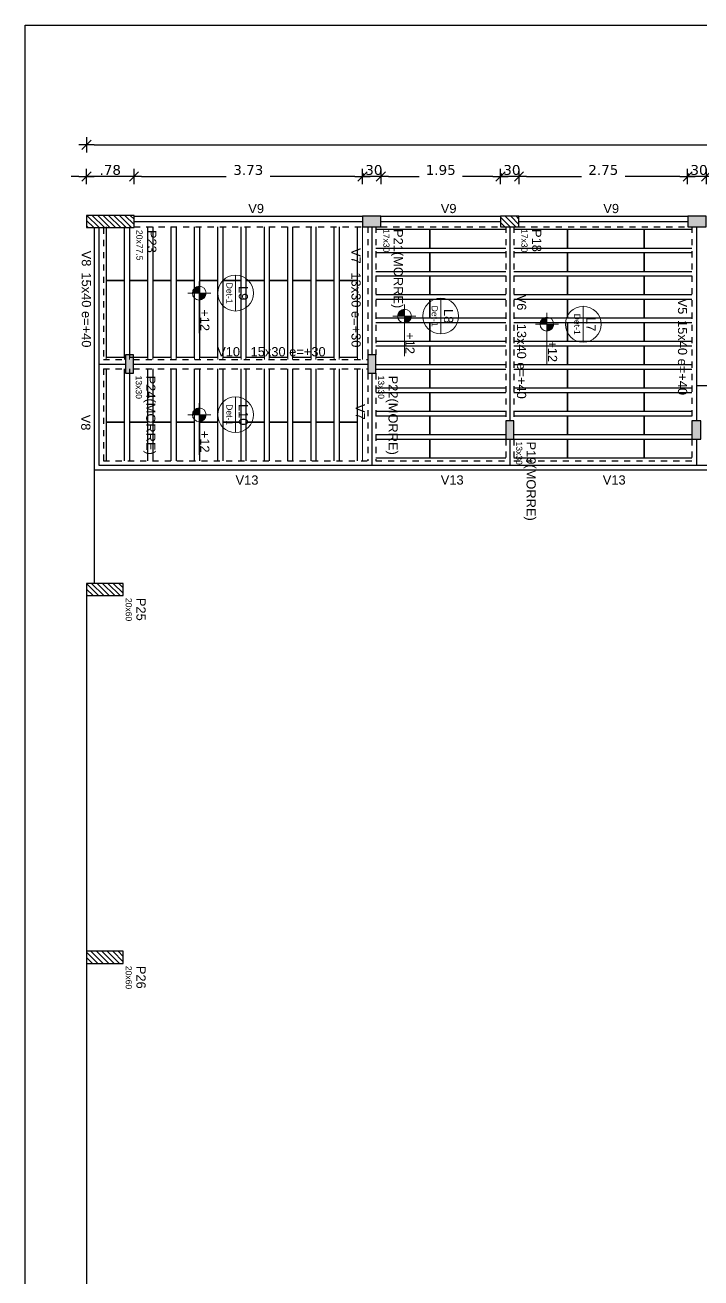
# Model space of a CAD drawing. Extents: x 25 to 1028, y -81 to 176.
# Drawn here: x 812.4 to 823.42, y 112.5 to 132.93 of the extents above; entities that cross this region are included whole.
import ezdxf

# ---------------------------------------------------------------- set-up
doc = ezdxf.new("R2010")
doc.units = 0
doc.header["$LTSCALE"] = 0.3
doc.header["$PDSIZE"] = 0.1
doc.linetypes.add('DOT2', pattern=[3.175, 0, -3.175])
doc.layers.get('0').update_dxf_attribs({"linetype": 'CONTINUOUS'})
doc.layers.get('Defpoints').update_dxf_attribs({"linetype": 'CONTINUOUS'})
for name, color, linetype in [('ARQ-CTA-1_100', 1, 'CONTINUOUS'), ('FO-Eixos', 5, 'CONTINUOUS'), ('FO-Pilares', 4, 'CONTINUOUS'), ('FO-Vigas', 1, 'CONTINUOUS')]:
    doc.layers.add(name, color=color, linetype=linetype)
for name, color, linetype, lineweight in [('FO-Hachuras das lajes', 1, 'CONTINUOUS', 20), ('FO-Hachuras dos pilares', 9, 'CONTINUOUS', 5), ('FO-Textos das lajes', 3, 'CONTINUOUS', 20), ('FO-Textos dos pilares', 7, 'CONTINUOUS', 5)]:
    doc.layers.add(name, color=color, linetype=linetype, lineweight=lineweight)
doc.layers.add('VPort', color=45, linetype='CONTINUOUS', plot=False)
doc.styles.add('Arial', font='arial.ttf')
doc.styles.add('FNDE Texto Cota 0100', font='verdana.ttf', dxfattribs={"height": 0.16})
doc.dimstyles.new('FNDE 1-0100', dxfattribs={"dimscale": 2.5, "dimtxt": 0.16, "dimasz": 0.05, "dimexe": 0.15, "dimexo": 0.15, "dimgap": 0.05, "dimtad": 1, "dimzin": 4, "dimdsep": 46, "dimtxsty": 'FNDE Texto Cota 0100', "dimblk": 'tic', "dimcen": 0.15, "dimdle": 0.15, "dimse1": 1, "dimse2": 1, "dimclrd": 251, "dimclre": 251, "dimclrt": 256, "dimaunit": 1, "dimadec": 3, "dimazin": 0, "dimtfac": 1, "dimtix": 1, "dimtmove": 2, "dimatfit": 3, "dimldrblk": 'tic', "dimfxl": 0.15, "dimtvp": 1, "dimtolj": 1, "dimtzin": 0, "dimarcsym": 0})
pattern_1 = [(315, (831.050994, 199.160004), (0.044194174, 0.044194174), [])]

# ---------------------------------------------------------------- blocks, each defined once
blk = doc.blocks.new('tic')
at = {"color": 251}
for p, q in [((-1, 0), (1, 0)), ((0, -1), (0, 1))]:
    blk.add_line(p, q, dxfattribs=at)
blk.add_line((-0.6, -0.6), (0.6, 0.6))
blk = doc.blocks.new('*D81')
at = {"layer": 'ARQ-CTA-1_100', "color": 251, "lineweight": -2}
for p, q in [((823.626, 130.463), (823.849, 130.463)), ((824.776, 130.463), (824.554, 130.463))]:
    blk.add_line(p, q, dxfattribs=at)
at = {"layer": 'Defpoints', "color": 0}
for p in [(823.501, 130.463), (823.501, 129.815), (824.901, 129.815)]:
    blk.add_point(p, dxfattribs=at)
at = {"layer": 'ARQ-CTA-1_100', "color": 251, "lineweight": -2, "xscale": 0.125, "yscale": 0.125, "zscale": 0.125, "rotation": 180}
blk.add_blockref('tic', (823.501, 130.463), dxfattribs=at)
at = {"layer": 'ARQ-CTA-1_100', "color": 251, "lineweight": -2, "xscale": 0.125, "yscale": 0.125, "zscale": 0.125}
blk.add_blockref('tic', (824.901, 130.463), dxfattribs=at)
at = {"layer": 'ARQ-CTA-1_100', "insert": (824.201, 130.569), "char_height": 0.16, "attachment_point": 5, "style": 'FNDE Texto Cota 0100'}
blk.add_mtext('\\A1;1.40', dxfattribs=at)
blk = doc.blocks.new('*D82')
at = {"layer": 'ARQ-CTA-1_100', "color": 251, "lineweight": -2}
for p, q in [((823.076, 130.463), (822.951, 130.463)), ((823.501, 130.463), (823.201, 130.463)), ((823.626, 130.463), (823.751, 130.463))]:
    blk.add_line(p, q, dxfattribs=at)
at = {"layer": 'Defpoints', "color": 0}
for p in [(823.201, 130.463), (823.201, 129.815), (823.501, 129.815)]:
    blk.add_point(p, dxfattribs=at)
at = {"layer": 'ARQ-CTA-1_100', "color": 251, "lineweight": -2, "xscale": 0.125, "yscale": 0.125, "zscale": 0.125}
blk.add_blockref('tic', (823.201, 130.463), dxfattribs=at)
at = {"layer": 'ARQ-CTA-1_100', "color": 251, "lineweight": -2, "xscale": 0.125, "yscale": 0.125, "zscale": 0.125, "rotation": 180}
blk.add_blockref('tic', (823.501, 130.463), dxfattribs=at)
at = {"layer": 'ARQ-CTA-1_100', "insert": (823.351, 130.569), "char_height": 0.16, "attachment_point": 5, "style": 'FNDE Texto Cota 0100'}
blk.add_mtext('\\A1;.30', dxfattribs=at)
blk = doc.blocks.new('*D83')
at = {"layer": 'ARQ-CTA-1_100', "color": 251, "lineweight": -2}
for p, q in [((820.576, 130.463), (821.468, 130.463)), ((823.076, 130.463), (822.185, 130.463))]:
    blk.add_line(p, q, dxfattribs=at)
at = {"layer": 'Defpoints', "color": 0}
for p in [(820.451, 130.463), (820.451, 129.815), (823.201, 129.815)]:
    blk.add_point(p, dxfattribs=at)
at = {"layer": 'ARQ-CTA-1_100', "color": 251, "lineweight": -2, "xscale": 0.125, "yscale": 0.125, "zscale": 0.125, "rotation": 180}
blk.add_blockref('tic', (820.451, 130.463), dxfattribs=at)
at = {"layer": 'ARQ-CTA-1_100', "color": 251, "lineweight": -2, "xscale": 0.125, "yscale": 0.125, "zscale": 0.125}
blk.add_blockref('tic', (823.201, 130.463), dxfattribs=at)
at = {"layer": 'ARQ-CTA-1_100', "insert": (821.826, 130.569), "char_height": 0.16, "attachment_point": 5, "style": 'FNDE Texto Cota 0100'}
blk.add_mtext('\\A1;2.75', dxfattribs=at)
blk = doc.blocks.new('*D84')
at = {"layer": 'ARQ-CTA-1_100', "color": 251, "lineweight": -2}
for p, q in [((820.026, 130.463), (819.901, 130.463)), ((820.451, 130.463), (820.151, 130.463)), ((820.576, 130.463), (820.701, 130.463))]:
    blk.add_line(p, q, dxfattribs=at)
at = {"layer": 'Defpoints', "color": 0}
for p in [(820.151, 130.463), (820.151, 129.815), (820.451, 129.815)]:
    blk.add_point(p, dxfattribs=at)
at = {"layer": 'ARQ-CTA-1_100', "color": 251, "lineweight": -2, "xscale": 0.125, "yscale": 0.125, "zscale": 0.125}
blk.add_blockref('tic', (820.151, 130.463), dxfattribs=at)
at = {"layer": 'ARQ-CTA-1_100', "color": 251, "lineweight": -2, "xscale": 0.125, "yscale": 0.125, "zscale": 0.125, "rotation": 180}
blk.add_blockref('tic', (820.451, 130.463), dxfattribs=at)
at = {"layer": 'ARQ-CTA-1_100', "insert": (820.301, 130.569), "char_height": 0.16, "attachment_point": 5, "style": 'FNDE Texto Cota 0100'}
blk.add_mtext('\\A1;.30', dxfattribs=at)
blk = doc.blocks.new('*D85')
at = {"layer": 'ARQ-CTA-1_100', "color": 251, "lineweight": -2}
for p, q in [((818.326, 130.463), (818.824, 130.463)), ((820.026, 130.463), (819.529, 130.463))]:
    blk.add_line(p, q, dxfattribs=at)
at = {"layer": 'Defpoints', "color": 0}
for p in [(818.201, 130.463), (818.201, 129.815), (820.151, 129.815)]:
    blk.add_point(p, dxfattribs=at)
at = {"layer": 'ARQ-CTA-1_100', "color": 251, "lineweight": -2, "xscale": 0.125, "yscale": 0.125, "zscale": 0.125, "rotation": 180}
blk.add_blockref('tic', (818.201, 130.463), dxfattribs=at)
at = {"layer": 'ARQ-CTA-1_100', "color": 251, "lineweight": -2, "xscale": 0.125, "yscale": 0.125, "zscale": 0.125}
blk.add_blockref('tic', (820.151, 130.463), dxfattribs=at)
at = {"layer": 'ARQ-CTA-1_100', "insert": (819.176, 130.569), "char_height": 0.16, "attachment_point": 5, "style": 'FNDE Texto Cota 0100'}
blk.add_mtext('\\A1;1.95', dxfattribs=at)
blk = doc.blocks.new('*D86')
at = {"layer": 'ARQ-CTA-1_100', "color": 251, "lineweight": -2}
for p, q in [((817.776, 130.463), (817.651, 130.463)), ((818.201, 130.463), (817.901, 130.463)), ((818.326, 130.463), (818.451, 130.463))]:
    blk.add_line(p, q, dxfattribs=at)
at = {"layer": 'Defpoints', "color": 0}
for p in [(817.901, 130.463), (817.901, 129.815), (818.201, 129.815)]:
    blk.add_point(p, dxfattribs=at)
at = {"layer": 'ARQ-CTA-1_100', "color": 251, "lineweight": -2, "xscale": 0.125, "yscale": 0.125, "zscale": 0.125}
blk.add_blockref('tic', (817.901, 130.463), dxfattribs=at)
at = {"layer": 'ARQ-CTA-1_100', "color": 251, "lineweight": -2, "xscale": 0.125, "yscale": 0.125, "zscale": 0.125, "rotation": 180}
blk.add_blockref('tic', (818.201, 130.463), dxfattribs=at)
at = {"layer": 'ARQ-CTA-1_100', "insert": (818.051, 130.569), "char_height": 0.16, "attachment_point": 5, "style": 'FNDE Texto Cota 0100'}
blk.add_mtext('\\A1;.30', dxfattribs=at)
blk = doc.blocks.new('*D87')
at = {"layer": 'ARQ-CTA-1_100', "color": 251, "lineweight": -2}
for p, q in [((814.301, 130.463), (815.681, 130.463)), ((817.776, 130.463), (816.397, 130.463))]:
    blk.add_line(p, q, dxfattribs=at)
at = {"layer": 'Defpoints', "color": 0}
for p in [(814.176, 130.463), (814.176, 129.83), (817.901, 129.815)]:
    blk.add_point(p, dxfattribs=at)
at = {"layer": 'ARQ-CTA-1_100', "color": 251, "lineweight": -2, "xscale": 0.125, "yscale": 0.125, "zscale": 0.125, "rotation": 180}
blk.add_blockref('tic', (814.176, 130.463), dxfattribs=at)
at = {"layer": 'ARQ-CTA-1_100', "color": 251, "lineweight": -2, "xscale": 0.125, "yscale": 0.125, "zscale": 0.125}
blk.add_blockref('tic', (817.901, 130.463), dxfattribs=at)
at = {"layer": 'ARQ-CTA-1_100', "insert": (816.039, 130.569), "char_height": 0.16, "attachment_point": 5, "style": 'FNDE Texto Cota 0100'}
blk.add_mtext('\\A1;3.73', dxfattribs=at)
blk = doc.blocks.new('*D88')
at = {"layer": 'ARQ-CTA-1_100', "color": 251, "lineweight": -2}
for p, q in [((813.276, 130.463), (813.151, 130.463)), ((814.176, 130.463), (813.401, 130.463)), ((814.301, 130.463), (814.426, 130.463))]:
    blk.add_line(p, q, dxfattribs=at)
at = {"layer": 'Defpoints', "color": 0}
for p in [(813.401, 130.463), (813.401, 129.83), (814.176, 129.83)]:
    blk.add_point(p, dxfattribs=at)
at = {"layer": 'ARQ-CTA-1_100', "color": 251, "lineweight": -2, "xscale": 0.125, "yscale": 0.125, "zscale": 0.125}
blk.add_blockref('tic', (813.401, 130.463), dxfattribs=at)
at = {"layer": 'ARQ-CTA-1_100', "color": 251, "lineweight": -2, "xscale": 0.125, "yscale": 0.125, "zscale": 0.125, "rotation": 180}
blk.add_blockref('tic', (814.176, 130.463), dxfattribs=at)
at = {"layer": 'ARQ-CTA-1_100', "insert": (813.789, 130.569), "char_height": 0.16, "attachment_point": 5, "style": 'FNDE Texto Cota 0100'}
blk.add_mtext('\\A1;.78', dxfattribs=at)
blk = doc.blocks.new('*D89')
at = {"layer": 'ARQ-CTA-1_100', "color": 251, "lineweight": -2}
for p, q in [((813.526, 130.981), (823.773, 130.981)), ((834.876, 130.981), (824.63, 130.981))]:
    blk.add_line(p, q, dxfattribs=at)
at = {"layer": 'Defpoints', "color": 0}
for p in [(813.401, 130.981), (813.401, 129.83), (835.001, 129.83)]:
    blk.add_point(p, dxfattribs=at)
at = {"layer": 'ARQ-CTA-1_100', "color": 251, "lineweight": -2, "xscale": 0.125, "yscale": 0.125, "zscale": 0.125, "rotation": 180}
blk.add_blockref('tic', (813.401, 130.981), dxfattribs=at)
at = {"layer": 'ARQ-CTA-1_100', "color": 251, "lineweight": -2, "xscale": 0.125, "yscale": 0.125, "zscale": 0.125}
blk.add_blockref('tic', (835.001, 130.981), dxfattribs=at)
at = {"layer": 'ARQ-CTA-1_100', "insert": (824.201, 131.087), "char_height": 0.16, "attachment_point": 5, "style": 'FNDE Texto Cota 0100'}
blk.add_mtext('\\A1;21.60', dxfattribs=at)

msp = doc.modelspace()

# ---------------------------------------------------------------- hatches: boundary and pattern name
at = {"layer": 'FO-Hachuras dos pilares', "linetype": 'Continuous'}
h = msp.add_hatch(dxfattribs=at)
h.set_pattern_fill('ANSI31', color=256, scale=0.5, angle=-90, style=0)
h.set_pattern_definition(pattern_1)
h.paths.add_polyline_path([(813.40149447, 129.829504), (813.40149447, 129.729504), (813.40149447, 129.629504), (813.78899447, 129.629504), (814.17649447, 129.629504), (814.17649447, 129.729504), (814.17649447, 129.829504), (813.78899447, 129.829504)])
for points in [[(817.90149447, 129.814504), (817.90149447, 129.729504), (817.90149447, 129.644504), (818.05149447, 129.644504), (818.20149447, 129.644504), (818.20149447, 129.729504), (818.20149447, 129.814504), (818.05149447, 129.814504)], [(823.20149447, 129.814504), (823.20149447, 129.729504), (823.20149447, 129.644504), (823.35149447, 129.644504), (823.50149447, 129.644504), (823.50149447, 129.729504), (823.50149447, 129.814504), (823.35149447, 129.814504)], [(814.03649447, 127.254504), (814.10149447, 127.254504), (814.16649447, 127.254504), (814.16649447, 127.404504), (814.16649447, 127.554504), (814.10149447, 127.554504), (814.03649447, 127.554504), (814.03649447, 127.404504)], [(817.98649447, 127.254504), (818.05149447, 127.254504), (818.11649447, 127.254504), (818.11649447, 127.404504), (818.11649447, 127.554504), (818.05149447, 127.554504), (817.98649447, 127.554504), (817.98649447, 127.404504)], [(820.23649447, 126.179504), (820.30149447, 126.179504), (820.36649447, 126.179504), (820.36649447, 126.329504), (820.36649447, 126.479504), (820.30149447, 126.479504), (820.23649447, 126.479504), (820.23649447, 126.329504)], [(823.26649447, 126.179504), (823.34149447, 126.179504), (823.41649447, 126.179504), (823.41649447, 126.329504), (823.41649447, 126.479504), (823.34149447, 126.479504), (823.26649447, 126.479504), (823.26649447, 126.329504)]]:
    msp.add_hatch(color=256, dxfattribs=at).paths.add_polyline_path(points)
h = msp.add_hatch(dxfattribs=at)
h.set_pattern_fill('ANSI31', color=256, scale=0.5, angle=-90, style=0)
h.set_pattern_definition(pattern_1)
h.paths.add_polyline_path([(820.15149447, 129.814504), (820.15149447, 129.729504), (820.15149447, 129.644504), (820.30149447, 129.644504), (820.45149447, 129.644504), (820.45149447, 129.729504), (820.45149447, 129.814504), (820.30149447, 129.814504)])
h = msp.add_hatch(dxfattribs=at)
h.set_pattern_fill('ANSI31', color=256, scale=0.5, angle=-90, style=0)
h.set_pattern_definition(pattern_1)
h.paths.add_polyline_path([(813.40149447, 123.829504), (813.40149447, 123.729504), (813.40149447, 123.629504), (813.70149447, 123.629504), (814.00149447, 123.629504), (814.00149447, 123.729504), (814.00149447, 123.829504), (813.70149447, 123.829504)])
h = msp.add_hatch(dxfattribs=at)
h.set_pattern_fill('ANSI31', color=256, scale=0.5, angle=-90, style=0)
h.set_pattern_definition(pattern_1)
h.paths.add_polyline_path([(813.40149447, 117.829504), (813.40149447, 117.729504), (813.40149447, 117.629504), (813.70149447, 117.629504), (814.00149447, 117.629504), (814.00149447, 117.729504), (814.00149447, 117.829504), (813.70149447, 117.829504)])
at = {"layer": 'FO-Textos das lajes', "linetype": 'Continuous'}
for points in [[(815.23994697, 128.562004), (815.23994697, 128.674504), (815.21082997, 128.6706705), (815.18369697, 128.659432), (815.16039747, 128.6415535), (815.14251897, 128.618254), (815.13127997, 128.591121), (815.12744697, 128.562004), (815.23994697, 128.562004)], [(815.23994697, 128.562004), (815.23994697, 128.449504), (815.26906397, 128.4533375), (815.29619697, 128.464576), (815.31949647, 128.4824545), (815.33737497, 128.505754), (815.34861347, 128.532887), (815.35244697, 128.562004), (815.23994697, 128.562004)], [(818.58494697, 128.187004), (818.58494697, 128.299504), (818.55582997, 128.2956705), (818.52869697, 128.284432), (818.50539747, 128.2665535), (818.48751897, 128.243254), (818.47627997, 128.216121), (818.47244697, 128.187004), (818.58494697, 128.187004)], [(818.58494697, 128.187004), (818.58494697, 128.074504), (818.61406397, 128.0783375), (818.64119697, 128.089576), (818.66449647, 128.1074545), (818.68237497, 128.130754), (818.69361347, 128.157887), (818.69744697, 128.187004), (818.58494697, 128.187004)], [(820.90774897, 128.055202), (820.90774897, 128.167702), (820.87863147, 128.1638685), (820.85149897, 128.15263), (820.82819947, 128.1347515), (820.81032097, 128.111452), (820.79908197, 128.084319), (820.79524897, 128.055202), (820.90774897, 128.055202)], [(820.90774897, 128.055202), (820.90774897, 127.942702), (820.93686597, 127.9465355), (820.96399897, 127.957774), (820.98729847, 127.9756525), (821.00517647, 127.998952), (821.01641547, 128.026085), (821.02024897, 128.055202), (820.90774897, 128.055202)], [(815.23994697, 126.579504), (815.23994697, 126.692004), (815.21082997, 126.6881705), (815.18369697, 126.676932), (815.16039747, 126.6590535), (815.14251897, 126.635754), (815.13127997, 126.608621), (815.12744697, 126.579504), (815.23994697, 126.579504)], [(815.23994697, 126.579504), (815.23994697, 126.467004), (815.26906397, 126.4708375), (815.29619697, 126.482076), (815.31949647, 126.4999545), (815.33737497, 126.523254), (815.34861347, 126.550387), (815.35244697, 126.579504), (815.23994697, 126.579504)]]:
    msp.add_hatch(color=256, dxfattribs=at).paths.add_polyline_path(points)

# ---------------------------------------------------------------- linework, layer by layer
at = {"layer": 'FO-Eixos'}
for p, q in [((813.60149447, 129.629504), (813.60149447, 127.404504)), ((814.17649447, 129.729504), (817.90149447, 129.729504)), ((818.05149447, 129.644504), (818.05149447, 127.554504)), ((818.20149447, 129.729504), (820.15149447, 129.729504)), ((820.30149447, 129.644504), (820.30149447, 126.479504)), ((820.45149447, 129.729504), (823.20149447, 129.729504)), ((823.34349447, 129.644504), (823.34349447, 127.054504)), ((813.60149447, 127.404504), (814.03649447, 127.404504)), ((813.60149447, 127.404504), (813.60149447, 125.754504)), ((814.16649447, 127.404504), (817.98649447, 127.404504)), ((818.05149447, 127.254504), (818.05149447, 125.754504)), ((823.34349447, 127.054504), (823.34349447, 126.479504)), ((823.34349447, 127.054504), (825.06149447, 127.054504)), ((820.30149447, 126.179504), (820.30149447, 125.754504)), ((823.34349447, 126.179504), (823.34349447, 125.754504)), ((813.60149447, 125.754504), (818.05149447, 125.754504)), ((818.05149447, 125.754504), (820.30149447, 125.754504)), ((820.30149447, 125.754504), (823.34349447, 125.754504)), ((823.34349447, 125.754504), (825.06149447, 125.754504))]:
    msp.add_line(p, q, dxfattribs=at)
for points in [[(813.72149447, 129.644504), (813.72149447, 128.767004), (814.02149447, 128.767004), (814.02149447, 129.644504)], [(814.10149447, 129.644504), (814.10149447, 128.767004), (814.40149447, 128.767004), (814.40149447, 129.644504)], [(814.48149447, 129.644504), (814.48149447, 128.767004), (814.78149447, 128.767004), (814.78149447, 129.644504)], [(814.86149447, 129.644504), (814.86149447, 128.767004), (815.16149447, 128.767004), (815.16149447, 129.644504)], [(815.24149447, 129.644504), (815.24149447, 128.767004), (815.54149447, 128.767004), (815.54149447, 129.644504)], [(815.62149447, 129.644504), (815.62149447, 128.767004), (815.92149447, 128.767004), (815.92149447, 129.644504)], [(816.00149447, 129.644504), (816.00149447, 128.767004), (816.30149447, 128.767004), (816.30149447, 129.644504)], [(816.38149447, 129.644504), (816.38149447, 128.767004), (816.68149447, 128.767004), (816.68149447, 129.644504)], [(816.76149447, 129.644504), (816.76149447, 128.767004), (817.06149447, 128.767004), (817.06149447, 129.644504)], [(817.14149447, 129.644504), (817.14149447, 128.767004), (817.44149447, 128.767004), (817.44149447, 129.644504)], [(817.52149447, 129.644504), (817.52149447, 128.767004), (817.82149447, 128.767004), (817.82149447, 129.644504)], [(818.11649447, 129.297004), (818.99649447, 129.297004), (818.99649447, 129.597004), (818.11649447, 129.597004)], [(820.23649447, 129.597004), (818.99649447, 129.597004), (818.99649447, 129.297004), (820.23649447, 129.297004)], [(820.36649447, 129.297004), (821.24149447, 129.297004), (821.24149447, 129.597004), (820.36649447, 129.597004)], [(823.26849447, 129.597004), (822.49149447, 129.597004), (822.49149447, 129.297004), (823.26849447, 129.297004)], [(818.11649447, 128.917004), (818.99649447, 128.917004), (818.99649447, 129.217004), (818.11649447, 129.217004)], [(820.23649447, 129.217004), (818.99649447, 129.217004), (818.99649447, 128.917004), (820.23649447, 128.917004)], [(820.36649447, 128.917004), (821.24149447, 128.917004), (821.24149447, 129.217004), (820.36649447, 129.217004)], [(823.26849447, 129.217004), (822.49149447, 129.217004), (822.49149447, 128.917004), (823.26849447, 128.917004)], [(818.11649447, 128.537004), (818.99649447, 128.537004), (818.99649447, 128.837004), (818.11649447, 128.837004)], [(820.23649447, 128.837004), (818.99649447, 128.837004), (818.99649447, 128.537004), (820.23649447, 128.537004)], [(820.36649447, 128.537004), (821.24149447, 128.537004), (821.24149447, 128.837004), (820.36649447, 128.837004)], [(823.26849447, 128.837004), (822.49149447, 128.837004), (822.49149447, 128.537004), (823.26849447, 128.537004)], [(818.11649447, 128.157004), (818.99649447, 128.157004), (818.99649447, 128.457004), (818.11649447, 128.457004)], [(820.23649447, 128.457004), (818.99649447, 128.457004), (818.99649447, 128.157004), (820.23649447, 128.157004)], [(820.36649447, 128.157004), (821.24149447, 128.157004), (821.24149447, 128.457004), (820.36649447, 128.457004)], [(823.26849447, 128.457004), (822.49149447, 128.457004), (822.49149447, 128.157004), (823.26849447, 128.157004)], [(818.11649447, 127.777004), (818.99649447, 127.777004), (818.99649447, 128.077004), (818.11649447, 128.077004)], [(820.23649447, 128.077004), (818.99649447, 128.077004), (818.99649447, 127.777004), (820.23649447, 127.777004)], [(820.36649447, 127.777004), (821.24149447, 127.777004), (821.24149447, 128.077004), (820.36649447, 128.077004)], [(823.26849447, 128.077004), (822.49149447, 128.077004), (822.49149447, 127.777004), (823.26849447, 127.777004)], [(818.11649447, 127.397004), (818.99649447, 127.397004), (818.99649447, 127.697004), (818.11649447, 127.697004)], [(820.23649447, 127.697004), (818.99649447, 127.697004), (818.99649447, 127.397004), (820.23649447, 127.397004)], [(820.36649447, 127.397004), (821.24149447, 127.397004), (821.24149447, 127.697004), (820.36649447, 127.697004)], [(823.26849447, 127.697004), (822.49149447, 127.697004), (822.49149447, 127.397004), (823.26849447, 127.397004)], [(813.72149447, 127.329504), (813.72149447, 126.459504), (814.02149447, 126.459504), (814.02149447, 127.329504)], [(814.10149447, 127.329504), (814.10149447, 126.459504), (814.40149447, 126.459504), (814.40149447, 127.329504)], [(814.48149447, 127.329504), (814.48149447, 126.459504), (814.78149447, 126.459504), (814.78149447, 127.329504)], [(814.86149447, 127.329504), (814.86149447, 126.459504), (815.16149447, 126.459504), (815.16149447, 127.329504)], [(815.24149447, 127.329504), (815.24149447, 126.459504), (815.54149447, 126.459504), (815.54149447, 127.329504)], [(815.62149447, 127.329504), (815.62149447, 126.459504), (815.92149447, 126.459504), (815.92149447, 127.329504)], [(816.00149447, 127.329504), (816.00149447, 126.459504), (816.30149447, 126.459504), (816.30149447, 127.329504)], [(816.38149447, 127.329504), (816.38149447, 126.459504), (816.68149447, 126.459504), (816.68149447, 127.329504)], [(816.76149447, 127.329504), (816.76149447, 126.459504), (817.06149447, 126.459504), (817.06149447, 127.329504)], [(817.14149447, 127.329504), (817.14149447, 126.459504), (817.44149447, 126.459504), (817.44149447, 127.329504)], [(817.52149447, 127.329504), (817.52149447, 126.459504), (817.82149447, 126.459504), (817.82149447, 127.329504)], [(818.11649447, 127.017004), (818.99649447, 127.017004), (818.99649447, 127.317004), (818.11649447, 127.317004)], [(820.23649447, 127.317004), (818.99649447, 127.317004), (818.99649447, 127.017004), (820.23649447, 127.017004)], [(820.36649447, 127.017004), (821.24149447, 127.017004), (821.24149447, 127.317004), (820.36649447, 127.317004)], [(823.26849447, 127.317004), (822.49149447, 127.317004), (822.49149447, 127.017004), (823.26849447, 127.017004)], [(818.11649447, 126.637004), (818.99649447, 126.637004), (818.99649447, 126.937004), (818.11649447, 126.937004)], [(820.23649447, 126.937004), (818.99649447, 126.937004), (818.99649447, 126.637004), (820.23649447, 126.637004)], [(820.36649447, 126.637004), (821.24149447, 126.637004), (821.24149447, 126.937004), (820.36649447, 126.937004)], [(823.26849447, 126.937004), (822.49149447, 126.937004), (822.49149447, 126.637004), (823.26849447, 126.637004)], [(818.11649447, 126.257004), (818.99649447, 126.257004), (818.99649447, 126.557004), (818.11649447, 126.557004)], [(820.23649447, 126.557004), (818.99649447, 126.557004), (818.99649447, 126.257004), (820.23649447, 126.257004)], [(820.36649447, 126.257004), (821.24149447, 126.257004), (821.24149447, 126.557004), (820.36649447, 126.557004)], [(823.26849447, 126.557004), (822.49149447, 126.557004), (822.49149447, 126.257004), (823.26849447, 126.257004)], [(814.02149447, 125.829504), (814.02149447, 126.459504), (813.72149447, 126.459504), (813.72149447, 125.829504)], [(814.40149447, 125.829504), (814.40149447, 126.459504), (814.10149447, 126.459504), (814.10149447, 125.829504)], [(814.78149447, 125.829504), (814.78149447, 126.459504), (814.48149447, 126.459504), (814.48149447, 125.829504)], [(815.16149447, 125.829504), (815.16149447, 126.459504), (814.86149447, 126.459504), (814.86149447, 125.829504)], [(815.54149447, 125.829504), (815.54149447, 126.459504), (815.24149447, 126.459504), (815.24149447, 125.829504)], [(815.92149447, 125.829504), (815.92149447, 126.459504), (815.62149447, 126.459504), (815.62149447, 125.829504)], [(816.30149447, 125.829504), (816.30149447, 126.459504), (816.00149447, 126.459504), (816.00149447, 125.829504)], [(816.68149447, 125.829504), (816.68149447, 126.459504), (816.38149447, 126.459504), (816.38149447, 125.829504)], [(817.06149447, 125.829504), (817.06149447, 126.459504), (816.76149447, 126.459504), (816.76149447, 125.829504)], [(817.44149447, 125.829504), (817.44149447, 126.459504), (817.14149447, 126.459504), (817.14149447, 125.829504)], [(817.82149447, 125.829504), (817.82149447, 126.459504), (817.52149447, 126.459504), (817.52149447, 125.829504)], [(818.11649447, 125.877004), (818.99649447, 125.877004), (818.99649447, 126.177004), (818.11649447, 126.177004)], [(820.23649447, 126.177004), (818.99649447, 126.177004), (818.99649447, 125.877004), (820.23649447, 125.877004)], [(820.36649447, 125.877004), (821.24149447, 125.877004), (821.24149447, 126.177004), (820.36649447, 126.177004)], [(823.26849447, 126.177004), (822.49149447, 126.177004), (822.49149447, 125.877004), (823.26849447, 125.877004)]]:
    msp.add_lwpolyline(points, dxfattribs=at)
for points in [[(821.24149447, 129.297004), (822.49149447, 129.297004), (822.49149447, 129.597004), (821.24149447, 129.597004), (821.24149447, 129.297004)], [(821.24149447, 128.917004), (822.49149447, 128.917004), (822.49149447, 129.217004), (821.24149447, 129.217004), (821.24149447, 128.917004)], [(813.72149447, 128.767004), (813.72149447, 127.517004), (814.02149447, 127.517004), (814.02149447, 128.767004), (813.72149447, 128.767004)], [(814.10149447, 128.767004), (814.10149447, 127.517004), (814.40149447, 127.517004), (814.40149447, 128.767004), (814.10149447, 128.767004)], [(814.48149447, 128.767004), (814.48149447, 127.517004), (814.78149447, 127.517004), (814.78149447, 128.767004), (814.48149447, 128.767004)], [(814.86149447, 128.767004), (814.86149447, 127.517004), (815.16149447, 127.517004), (815.16149447, 128.767004), (814.86149447, 128.767004)], [(815.24149447, 128.767004), (815.24149447, 127.517004), (815.54149447, 127.517004), (815.54149447, 128.767004), (815.24149447, 128.767004)], [(815.62149447, 128.767004), (815.62149447, 127.517004), (815.92149447, 127.517004), (815.92149447, 128.767004), (815.62149447, 128.767004)], [(816.00149447, 128.767004), (816.00149447, 127.517004), (816.30149447, 127.517004), (816.30149447, 128.767004), (816.00149447, 128.767004)], [(816.38149447, 128.767004), (816.38149447, 127.517004), (816.68149447, 127.517004), (816.68149447, 128.767004), (816.38149447, 128.767004)], [(816.76149447, 128.767004), (816.76149447, 127.517004), (817.06149447, 127.517004), (817.06149447, 128.767004), (816.76149447, 128.767004)], [(817.14149447, 128.767004), (817.14149447, 127.517004), (817.44149447, 127.517004), (817.44149447, 128.767004), (817.14149447, 128.767004)], [(817.52149447, 128.767004), (817.52149447, 127.517004), (817.82149447, 127.517004), (817.82149447, 128.767004), (817.52149447, 128.767004)], [(821.24149447, 128.537004), (822.49149447, 128.537004), (822.49149447, 128.837004), (821.24149447, 128.837004), (821.24149447, 128.537004)], [(821.24149447, 128.157004), (822.49149447, 128.157004), (822.49149447, 128.457004), (821.24149447, 128.457004), (821.24149447, 128.157004)], [(821.24149447, 127.777004), (822.49149447, 127.777004), (822.49149447, 128.077004), (821.24149447, 128.077004), (821.24149447, 127.777004)], [(821.24149447, 127.397004), (822.49149447, 127.397004), (822.49149447, 127.697004), (821.24149447, 127.697004), (821.24149447, 127.397004)], [(821.24149447, 127.017004), (822.49149447, 127.017004), (822.49149447, 127.317004), (821.24149447, 127.317004), (821.24149447, 127.017004)], [(821.24149447, 126.637004), (822.49149447, 126.637004), (822.49149447, 126.937004), (821.24149447, 126.937004), (821.24149447, 126.637004)], [(821.24149447, 126.257004), (822.49149447, 126.257004), (822.49149447, 126.557004), (821.24149447, 126.557004), (821.24149447, 126.257004)], [(821.24149447, 125.877004), (822.49149447, 125.877004), (822.49149447, 126.177004), (821.24149447, 126.177004), (821.24149447, 125.877004)]]:
    msp.add_lwpolyline(points, close=True, dxfattribs=at)
at = {"layer": 'FO-Hachuras das lajes'}
for p, q in [((813.72149447, 129.644504), (813.72149447, 127.479504)), ((814.02149447, 129.644504), (814.02149447, 127.479504)), ((814.10149447, 129.644504), (814.10149447, 127.479504)), ((814.40149447, 129.644504), (814.40149447, 127.479504)), ((814.48149447, 129.644504), (814.48149447, 127.479504)), ((814.78149447, 129.644504), (814.78149447, 127.479504)), ((814.86149447, 129.644504), (814.86149447, 127.479504)), ((815.16149447, 129.644504), (815.16149447, 127.479504)), ((815.24149447, 129.644504), (815.24149447, 127.479504)), ((815.54149447, 129.644504), (815.54149447, 127.479504)), ((815.62149447, 129.644504), (815.62149447, 127.479504)), ((815.92149447, 129.644504), (815.92149447, 127.479504)), ((816.00149447, 129.644504), (816.00149447, 127.479504)), ((816.30149447, 129.644504), (816.30149447, 127.479504)), ((816.38149447, 129.644504), (816.38149447, 127.479504)), ((816.68149447, 129.644504), (816.68149447, 127.479504)), ((816.76149447, 129.644504), (816.76149447, 127.479504)), ((817.06149447, 129.644504), (817.06149447, 127.479504)), ((817.14149447, 129.644504), (817.14149447, 127.479504)), ((817.44149447, 129.644504), (817.44149447, 127.479504)), ((817.52149447, 129.644504), (817.52149447, 127.479504)), ((817.82149447, 129.644504), (817.82149447, 127.479504)), ((817.90149447, 129.644504), (817.90149447, 127.479504)), ((818.11649447, 129.597004), (820.23649447, 129.597004)), ((820.36649447, 129.597004), (823.26849447, 129.597004)), ((818.11649447, 129.297004), (820.23649447, 129.297004)), ((818.11649447, 129.217004), (820.23649447, 129.217004)), ((820.36649447, 129.297004), (823.26849447, 129.297004)), ((820.36649447, 129.217004), (823.26849447, 129.217004)), ((818.11649447, 128.917004), (820.23649447, 128.917004)), ((820.36649447, 128.917004), (823.26849447, 128.917004)), ((818.11649447, 128.837004), (820.23649447, 128.837004)), ((820.36649447, 128.837004), (823.26849447, 128.837004)), ((818.11649447, 128.537004), (820.23649447, 128.537004)), ((820.36649447, 128.537004), (823.26849447, 128.537004)), ((818.11649447, 128.457004), (820.23649447, 128.457004)), ((820.36649447, 128.457004), (823.26849447, 128.457004)), ((818.11649447, 128.157004), (820.23649447, 128.157004)), ((820.36649447, 128.157004), (823.26849447, 128.157004)), ((818.11649447, 128.077004), (820.23649447, 128.077004)), ((820.36649447, 128.077004), (823.26849447, 128.077004)), ((818.11649447, 127.777004), (820.23649447, 127.777004)), ((818.11649447, 127.697004), (820.23649447, 127.697004)), ((820.36649447, 127.777004), (823.26849447, 127.777004)), ((820.36649447, 127.697004), (823.26849447, 127.697004)), ((813.72149447, 127.329504), (813.72149447, 125.829504)), ((814.02149447, 127.329504), (814.02149447, 125.829504)), ((814.10149447, 127.329504), (814.10149447, 125.829504)), ((814.40149447, 127.329504), (814.40149447, 125.829504)), ((814.48149447, 127.329504), (814.48149447, 125.829504)), ((814.78149447, 127.329504), (814.78149447, 125.829504)), ((814.86149447, 127.329504), (814.86149447, 125.829504)), ((815.16149447, 127.329504), (815.16149447, 125.829504)), ((815.24149447, 127.329504), (815.24149447, 125.829504)), ((815.54149447, 127.329504), (815.54149447, 125.829504)), ((815.62149447, 127.329504), (815.62149447, 125.829504)), ((815.92149447, 127.329504), (815.92149447, 125.829504)), ((816.00149447, 127.329504), (816.00149447, 125.829504)), ((816.30149447, 127.329504), (816.30149447, 125.829504)), ((816.38149447, 127.329504), (816.38149447, 125.829504)), ((816.68149447, 127.329504), (816.68149447, 125.829504)), ((816.76149447, 127.329504), (816.76149447, 125.829504)), ((817.06149447, 127.329504), (817.06149447, 125.829504)), ((817.14149447, 127.329504), (817.14149447, 125.829504)), ((817.44149447, 127.329504), (817.44149447, 125.829504)), ((817.52149447, 127.329504), (817.52149447, 125.829504)), ((817.82149447, 127.329504), (817.82149447, 125.829504)), ((817.90149447, 127.329504), (817.90149447, 125.829504)), ((818.11649447, 127.397004), (820.23649447, 127.397004)), ((818.11649447, 127.317004), (820.23649447, 127.317004)), ((820.36649447, 127.397004), (823.26849447, 127.397004)), ((820.36649447, 127.317004), (823.26849447, 127.317004)), ((818.11649447, 127.017004), (820.23649447, 127.017004)), ((818.11649447, 126.937004), (820.23649447, 126.937004)), ((820.36649447, 127.017004), (823.26849447, 127.017004)), ((820.36649447, 126.937004), (823.26849447, 126.937004)), ((818.11649447, 126.637004), (820.23649447, 126.637004)), ((818.11649447, 126.557004), (820.23649447, 126.557004)), ((820.36649447, 126.637004), (823.26849447, 126.637004)), ((820.36649447, 126.557004), (823.26849447, 126.557004)), ((818.11649447, 126.257004), (820.23649447, 126.257004)), ((818.11649447, 126.177004), (820.23649447, 126.177004)), ((820.36649447, 126.257004), (823.26849447, 126.257004)), ((820.36649447, 126.177004), (823.26849447, 126.177004)), ((818.11649447, 125.877004), (820.23649447, 125.877004)), ((820.36649447, 125.877004), (823.26849447, 125.877004))]:
    msp.add_line(p, q, dxfattribs=at)
at = {"layer": 'FO-Pilares'}
for points in [[(813.40149447, 129.829504), (813.40149447, 129.729504), (813.40149447, 129.629504), (813.78899447, 129.629504), (814.17649447, 129.629504), (814.17649447, 129.729504), (814.17649447, 129.829504), (813.78899447, 129.829504), (813.40149447, 129.829504)], [(817.90149447, 129.814504), (817.90149447, 129.729504), (817.90149447, 129.644504), (818.05149447, 129.644504), (818.20149447, 129.644504), (818.20149447, 129.729504), (818.20149447, 129.814504), (818.05149447, 129.814504), (817.90149447, 129.814504)], [(820.15149447, 129.814504), (820.15149447, 129.729504), (820.15149447, 129.644504), (820.30149447, 129.644504), (820.45149447, 129.644504), (820.45149447, 129.729504), (820.45149447, 129.814504), (820.30149447, 129.814504), (820.15149447, 129.814504)], [(823.20149447, 129.814504), (823.20149447, 129.729504), (823.20149447, 129.644504), (823.35149447, 129.644504), (823.50149447, 129.644504), (823.50149447, 129.729504), (823.50149447, 129.814504), (823.35149447, 129.814504), (823.20149447, 129.814504)], [(814.03649447, 127.254504), (814.10149447, 127.254504), (814.16649447, 127.254504), (814.16649447, 127.404504), (814.16649447, 127.554504), (814.10149447, 127.554504), (814.03649447, 127.554504), (814.03649447, 127.404504), (814.03649447, 127.254504)], [(817.98649447, 127.254504), (818.05149447, 127.254504), (818.11649447, 127.254504), (818.11649447, 127.404504), (818.11649447, 127.554504), (818.05149447, 127.554504), (817.98649447, 127.554504), (817.98649447, 127.404504), (817.98649447, 127.254504)], [(820.23649447, 126.179504), (820.30149447, 126.179504), (820.36649447, 126.179504), (820.36649447, 126.329504), (820.36649447, 126.479504), (820.30149447, 126.479504), (820.23649447, 126.479504), (820.23649447, 126.329504), (820.23649447, 126.179504)], [(823.26649447, 126.179504), (823.34149447, 126.179504), (823.41649447, 126.179504), (823.41649447, 126.329504), (823.41649447, 126.479504), (823.34149447, 126.479504), (823.26649447, 126.479504), (823.26649447, 126.329504), (823.26649447, 126.179504)], [(813.40149447, 123.829504), (813.40149447, 123.729504), (813.40149447, 123.629504), (813.70149447, 123.629504), (814.00149447, 123.629504), (814.00149447, 123.729504), (814.00149447, 123.829504), (813.70149447, 123.829504), (813.40149447, 123.829504)], [(813.40149447, 117.829504), (813.40149447, 117.729504), (813.40149447, 117.629504), (813.70149447, 117.629504), (814.00149447, 117.629504), (814.00149447, 117.729504), (814.00149447, 117.829504), (813.70149447, 117.829504), (813.40149447, 117.829504)]]:
    msp.add_lwpolyline(points, close=True, dxfattribs=at)
at = {"layer": 'FO-Textos das lajes'}
for p, q in [((815.23994697, 128.749504), (815.23994697, 128.374504)), ((815.83149447, 128.8535515), (815.83149447, 128.2704565)), ((815.42744697, 128.562004), (815.05244697, 128.562004)), ((815.23994697, 128.374504), (815.23994697, 127.909504)), ((818.58494697, 128.374504), (818.58494697, 127.999504)), ((819.17649447, 128.4785515), (819.17649447, 127.8954565)), ((821.49929647, 128.3467495), (821.49929647, 127.7636545)), ((818.77244697, 128.187004), (818.39744697, 128.187004)), ((820.90774897, 128.242702), (820.90774897, 127.867702)), ((818.58494697, 127.999504), (818.58494697, 127.534504)), ((821.09524897, 128.055202), (820.72024897, 128.055202)), ((820.90774897, 127.867702), (820.90774897, 127.402702)), ((815.83149447, 126.8710515), (815.83149447, 126.2879565)), ((815.23994697, 126.767004), (815.23994697, 126.392004)), ((815.42744697, 126.579504), (815.05244697, 126.579504)), ((815.23994697, 126.392004), (815.23994697, 125.927004))]:
    msp.add_line(p, q, dxfattribs=at)
for centre, radius in [((815.83149447, 128.562004), 0.2915475), ((815.23994697, 128.562004), 0.1125), ((819.17649447, 128.187004), 0.2915475), ((821.49929647, 128.055202), 0.2915475), ((818.58494697, 128.187004), 0.1125), ((820.90774897, 128.055202), 0.1125), ((815.83149447, 126.579504), 0.2915475), ((815.23994697, 126.579504), 0.1125)]:
    msp.add_circle(centre, radius, dxfattribs=at)
at = {"layer": 'FO-Vigas'}
for p, q in [((814.17649447, 129.814504), (817.90149447, 129.814504)), ((818.20149447, 129.814504), (820.15149447, 129.814504)), ((820.45149447, 129.814504), (823.20149447, 129.814504)), ((813.52649447, 129.629504), (813.52649447, 127.404504)), ((813.52649447, 127.404504), (813.52649447, 125.679504)), ((813.52649447, 125.679504), (818.05149447, 125.679504)), ((813.52649447, 125.679504), (813.52649447, 123.829504)), ((818.05149447, 125.679504), (820.30149447, 125.679504)), ((820.30149447, 125.679504), (823.34349447, 125.679504)), ((823.34349447, 125.679504), (825.06149447, 125.679504)), ((813.40149447, 123.829504), (813.40149447, 93.729504))]:
    msp.add_line(p, q, dxfattribs=at)
at = {"layer": 'FO-Vigas', "linetype": 'DOT2', "ltscale": 0.05}
for p, q in [((813.67649447, 129.629504), (813.67649447, 127.479504)), ((814.17649447, 129.644504), (817.90149447, 129.644504)), ((817.98649447, 129.644504), (817.98649447, 127.554504)), ((818.11649447, 129.644504), (818.11649447, 127.554504)), ((818.20149447, 129.644504), (820.15149447, 129.644504)), ((820.23649447, 129.644504), (820.23649447, 126.479504)), ((820.36649447, 129.644504), (820.36649447, 126.479504)), ((820.45149447, 129.644504), (823.20149447, 129.644504)), ((823.26849447, 129.644504), (823.26849447, 127.054504)), ((813.67649447, 127.479504), (814.03649447, 127.479504)), ((813.67649447, 127.329504), (814.03649447, 127.329504)), ((813.67649447, 127.329504), (813.67649447, 125.829504)), ((814.16649447, 127.479504), (817.98649447, 127.479504)), ((814.16649447, 127.329504), (817.98649447, 127.329504)), ((817.98649447, 127.254504), (817.98649447, 125.829504)), ((818.11649447, 127.254504), (818.11649447, 125.829504)), ((823.26849447, 127.054504), (823.26849447, 126.479504)), ((820.23649447, 126.179504), (820.23649447, 125.829504)), ((820.36649447, 126.179504), (820.36649447, 125.829504)), ((823.26849447, 126.179504), (823.26849447, 125.829504)), ((813.67649447, 125.829504), (817.98649447, 125.829504)), ((818.11649447, 125.829504), (820.23649447, 125.829504)), ((820.36649447, 125.829504), (823.26849447, 125.829504))]:
    msp.add_line(p, q, dxfattribs=at)
at = {"layer": 'VPort'}
msp.add_lwpolyline([(812.40033924, 132.93319952), (858.72820673, 132.93319952), (858.72820673, 90.57413666), (812.40033924, 90.57413666)], close=True, dxfattribs=at)

# ---------------------------------------------------------------- texts
at = {"layer": 'FO-Textos das lajes', "rotation": 270, "line_spacing_factor": 0.798, "style": 'Arial'}
for s, insert, char_height, width, attachment_point in [('Det-1', (815.68149447, 128.562004), 0.1, 0.6, 8), ('L9', (815.88149447, 128.562004), 0.15, 0.36, 8), ('Det-1', (819.02649447, 128.187004), 0.1, 0.6, 8), ('+12', (815.25499447, 128.299504), 0.15, 0.54, 7), ('L8', (819.22649447, 128.187004), 0.15, 0.36, 8), ('Det-1', (821.34949447, 128.055004), 0.1, 0.6, 8), ('L7', (821.54949447, 128.055004), 0.15, 0.36, 8), ('+12', (818.59999447, 127.924504), 0.15, 0.54, 7), ('+12', (820.92299447, 127.792504), 0.15, 0.54, 7), ('Det-1', (815.68149447, 126.579504), 0.1, 0.6, 8), ('L10', (815.88149447, 126.579504), 0.15, 0.54, 8), ('+12', (815.25499447, 126.317004), 0.15, 0.54, 7)]:
    msp.add_mtext(s, dxfattribs=dict(at, insert=insert, char_height=char_height, width=width, attachment_point=attachment_point))
at = {"layer": 'FO-Textos dos pilares', "char_height": 0.15, "attachment_point": 7, "line_spacing_factor": 0.798, "style": 'Arial'}
for s, insert, width in [('V9', (816.03899447, 129.864504), 0.54), ('V9', (819.17649447, 129.864504), 0.54), ('V9', (821.82649447, 129.864504), 0.54), ('V10', (815.53164813, 127.529504), 0.54), ('15x30 e=+30', (816.07649447, 127.529504), 1.445), ('V13', (815.83149447, 125.43607221), 0.54), ('V13', (819.17649447, 125.4383596), 0.54), ('V13', (821.81749447, 125.4383596), 0.54)]:
    msp.add_mtext(s, dxfattribs=dict(at, insert=insert, width=width))
at = {"layer": 'FO-Textos dos pilares', "attachment_point": 7, "rotation": 270, "line_spacing_factor": 0.798, "style": 'Arial'}
for s, insert, char_height, width in [('20x77.5', (814.21399447, 129.592004), 0.1, 0.84), ('P23', (814.38899447, 129.592004), 0.15, 0.54), ('17x30', (818.23899447, 129.607004), 0.1, 0.6), ('P21(MORRE)', (818.36449447, 129.607004), 0.15, 1.8), ('17x30', (820.48899447, 129.607004), 0.1, 0.6), ('P18', (820.66399447, 129.607004), 0.15, 0.54), ('V8', (813.32333267, 129.25408143), 0.15, 0.54), ('V7', (817.71931166, 129.29644787), 0.15, 1.3920249641), ('15x40 e=+40', (813.32333267, 128.89932513), 0.15, 1.3920249641), ('13x30 e=+30', (817.71931166, 128.90035537), 0.15, 1.3920249641), ('V6', (820.41649447, 128.537004), 0.15, 0.54), ('V5', (823.04063351, 128.47308457), 0.15, 0.54), ('15x40 e=+40', (823.04063351, 128.12270498), 0.15, 1.5782337806), ('13x40 e=+40', (820.41649447, 128.062004), 0.15, 1.425), ('13x30', (814.20399447, 127.217004), 0.1, 0.6), ('P24(MORRE)', (814.32949447, 127.217004), 0.15, 1.8), ('13x30', (818.15399447, 127.217004), 0.1, 0.6), ('P22(MORRE)', (818.27949447, 127.217004), 0.15, 1.8), ('V7', (817.78930932, 126.75313022), 0.15, 0.54), ('V8', (813.31330963, 126.579504), 0.15, 0.54), ('13x30', (820.40399447, 126.142004), 0.1, 0.6), ('P19(MORRE)', (820.52949447, 126.142004), 0.15, 1.8), ('20x60', (814.03899447, 123.592004), 0.1, 0.6), ('P25', (814.21399447, 123.592004), 0.15, 0.54), ('20x60', (814.03899447, 117.592004), 0.1, 0.6), ('P26', (814.21399447, 117.592004), 0.15, 0.54)]:
    msp.add_mtext(s, dxfattribs=dict(at, insert=insert, char_height=char_height, width=width))

# ---------------------------------------------------------------- dimensions: what is measured, and where the dimension line sits
at = {"layer": 'ARQ-CTA-1_100'}
for base, p1, p2, picture, middle in [((813.40149447, 130.981274), (835.00149447, 129.829504), (813.40149447, 129.829504), '*D89', (824.20149447, 131.087174)), ((813.4014944716, 130.4628485012), (814.1764944716, 129.8295040012), (813.4014944716, 129.8295040012), '*D88', (813.7889944716, 130.5687485012)), ((814.1764944716, 130.4628485012), (817.9014944716, 129.8145040012), (814.1764944716, 129.8295040012), '*D87', (816.0389944716, 130.5687485012)), ((817.90149447, 130.4628485), (818.20149447, 129.814504), (817.90149447, 129.814504), '*D86', (818.05149447, 130.5687485)), ((818.20149447, 130.4628485), (820.15149447, 129.814504), (818.20149447, 129.814504), '*D85', (819.17649447, 130.5687485)), ((820.15149447, 130.4628485), (820.45149447, 129.814504), (820.15149447, 129.814504), '*D84', (820.30149447, 130.5687485)), ((820.45149447, 130.4628485), (823.20149447, 129.814504), (820.45149447, 129.814504), '*D83', (821.82649447, 130.5687485)), ((823.20149447, 130.4628485), (823.50149447, 129.814504), (823.20149447, 129.814504), '*D82', (823.35149447, 130.5687485)), ((823.50149447, 130.4628485), (824.90149447, 129.814504), (823.50149447, 129.814504), '*D81', (824.20149447, 130.5687485))]:
    dim = msp.add_linear_dim(base=base, p1=p1, p2=p2, dimstyle='FNDE 1-0100', dxfattribs=at)
    dim.commit()
    dim.dimension.update_dxf_attribs({"geometry": picture, "text_midpoint": middle, "dimtype": 160})

doc.saveas('drawing.dxf')
